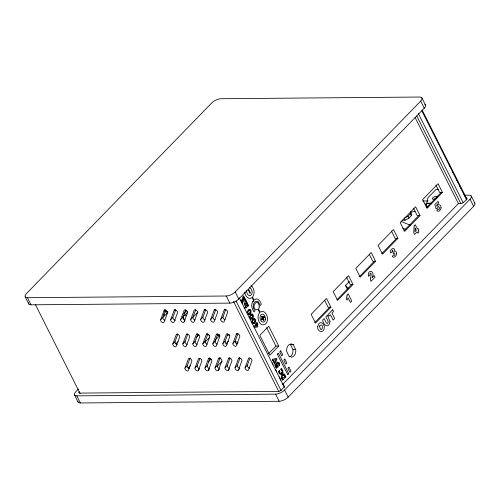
<?xml version="1.0" encoding="UTF-8"?>
<svg xmlns="http://www.w3.org/2000/svg" width="500" height="500" viewBox="0 0 500 500"><rect width="100%" height="100%" fill="white"/><g stroke="black" fill="none" stroke-linecap="round" stroke-linejoin="round"><path stroke-width="0.75" d="M279.225 370.694C280.512 370.269 278.7 374.344 281.169 373.512C282.856 372.663 282.494 370.025 280.863 369.419C281.669 367.019 284.325 372.65 282.244 373.663C280.613 376.1 278.131 372.769 278.775 371.163M281.431 376.488C282.206 381.181 282.875 380.688 285.206 377.094C286.775 377.781 284.9 374.069 283.837 373.856C282.156 373.706 281.2 375.887 281.475 377.319M250.494 311.475L250.188 310.469C248.85 310.138 247.181 312.387 248.144 313.538L249.331 313.206L250.494 311.475L250.281 312.1M252.812 316.075L252.506 315.069C251.163 314.744 249.494 316.988 250.463 318.137L251.644 317.812L252.812 316.075L252.594 316.7M255.125 320.675L254.819 319.675C253.475 319.344 251.812 321.594 252.775 322.744L253.956 322.413L255.125 320.675L254.906 321.306M411.35 215.706L410.4 213.819L410.5 211.806L411.45 213.688L411.35 215.706L408.981 218.144L405.125 220.194L402.062 220.219M253.869 326.413C255.512 326.406 255.387 322.987 256.488 323.719L256.725 322.75L257.25 322.987M247.956 304.513L247.431 304.269L247.406 305.025L246.325 306.131L245.738 305.85L247.512 303.625C246.631 301.2 246.494 304.062 245.512 304.519L244.881 304L246.706 302.025L246.2 301.069C245.419 301.544 243.025 304.225 245.044 305.4L245.375 306.6C246.231 308.863 246.631 307.362 247.794 305.794L248.3 306L248.306 305.206M246.506 303.181L246.744 302.575M279.669 364.913C278.863 367 279.113 362.794 277.769 363.125C275.356 364.888 280.675 366.631 276.388 368.131L275.119 365.125L275.6 365.006L276.531 366.812L277.169 366.156C274.431 363.231 279.488 359.806 279.669 364.913L279.538 364.144M249.469 317.5C251.375 309.05 256.913 318.819 250.2 319.019M251.781 322.106C253.369 314.175 259.288 322.444 252.806 323.75M243.781 296.206L243.156 296.144L241.4 301.019L242.375 302.906L242.9 302.606L242.519 301.631L245.219 300.681L245.631 301.025L245.769 300.15M426.881 207.65L426.2 206.294L426.75 203.519L430.462 203.487M244.213 303.956L244.325 303.438M272.444 359.431L276.544 358.25L276.913 358.988L274.956 364.169L273.906 362.337L274.294 361.938L274.656 362.438L275.95 359.425L273.538 360.213C274.306 362.375 271.856 360.238 272.581 359.113M244.306 297.244C244.825 298.769 243.406 297.312 243.444 298.131L244.381 300L244.806 299.856L244.719 298.875L245.244 299.113M254.375 327.425L257.475 327.031L257.919 326.569L256.869 324.487L257.638 324.888L257.769 324.019M261.769 316.381L262.387 318.069C260.512 318.769 261.613 321.156 262.762 318.812L263.8 320.106L263.275 318.281C265.15 317.581 264.056 315.2 262.9 317.538L261.975 316.169M256.637 322.887L256.613 323.269M247.194 312.381C249.569 305.1 254.106 313.694 248.175 314.544L249.444 314.212L250.3 313.375M276.637 363.2L276.444 364.738M164.1 310.538A2.112 1.238 44.2 0 1 166.244 310.519A2.112 1.238 44.2 0 1 167.469 312.95L164.037 322.119A2.112 1.238 44.2 0 1 161.894 322.137L161.469 321.781A2.112 1.238 44.2 0 1 160.669 319.7L164.1 310.538L164.994 309.625M165.688 309.956L162.887 317.413A2.112 1.238 44.2 0 0 163.694 319.494L164.112 319.85A2.112 1.238 44.2 0 0 165.019 320.288M174.125 310.45A2.112 1.238 44.2 0 1 176.269 310.431A2.112 1.238 44.2 0 1 177.488 312.869L174.056 322.031A2.112 1.238 44.2 0 1 171.912 322.05L171.494 321.694A2.112 1.238 44.2 0 1 170.688 319.619L174.125 310.45L175.012 309.538M170.688 319.619L172.913 317.331L175.706 309.875M180.706 319.531L184.144 310.369A2.112 1.238 44.2 0 1 186.287 310.35A2.112 1.238 44.2 0 1 187.512 312.781L184.075 321.944A2.112 1.238 44.2 0 1 181.931 321.962L181.513 321.613A2.112 1.238 44.2 0 1 180.706 319.531L182.931 317.244L185.631 310.044M176.262 334.719A2.112 1.238 44.2 0 1 178.406 334.7A2.112 1.238 44.2 0 1 179.631 337.131L176.194 346.3A2.112 1.238 44.2 0 1 174.05 346.312L173.631 345.962A2.112 1.238 44.2 0 1 172.831 343.881L176.262 334.719L177.15 333.8M172.831 343.881L175.05 341.594L177.719 334.487M190.725 319.444L194.163 310.281A2.112 1.238 44.2 0 1 196.306 310.262A2.112 1.238 44.2 0 1 197.531 312.694L194.094 321.863A2.112 1.238 44.2 0 1 191.95 321.881L191.531 321.525A2.112 1.238 44.2 0 1 190.725 319.444L197.975 312.019M186.281 334.631A2.112 1.238 44.2 0 1 188.425 334.613A2.112 1.238 44.2 0 1 189.65 337.044L186.219 346.213A2.112 1.238 44.2 0 1 184.075 346.231L183.65 345.875A2.112 1.238 44.2 0 1 182.85 343.794L186.281 334.631L187.175 333.719M195.681 309.869L192.95 317.156A2.112 1.238 44.2 0 0 193.756 319.237L194.175 319.594A2.112 1.238 44.2 0 0 195.075 320.031M182.85 343.794L185.069 341.506L187.65 334.637M204.181 310.194A2.112 1.238 44.2 0 1 206.325 310.175A2.112 1.238 44.2 0 1 207.55 312.613L204.112 321.775A2.112 1.238 44.2 0 1 201.969 321.794L201.55 321.438A2.112 1.238 44.2 0 1 200.75 319.363L204.181 310.194L205.075 309.281M196.306 334.544A2.112 1.238 44.2 0 1 198.45 334.525A2.112 1.238 44.2 0 1 199.669 336.962L196.238 346.125A2.112 1.238 44.2 0 1 194.094 346.144L193.675 345.788A2.112 1.238 44.2 0 1 192.869 343.713L196.306 334.544L197.194 333.631M200.75 319.363L202.969 317.075L205.769 309.606M184.988 368.062L188.425 358.894A2.112 1.238 44.2 0 1 190.569 358.875A2.112 1.238 44.2 0 1 191.794 361.312L188.356 370.475A2.112 1.238 44.2 0 1 186.213 370.494L185.794 370.138A2.112 1.238 44.2 0 1 184.988 368.062L187.213 365.775L190.119 358.019M192.869 343.713L195.094 341.425L197.669 334.55M214.206 310.113A2.112 1.238 44.2 0 1 216.344 310.094A2.112 1.238 44.2 0 1 217.569 312.525L214.137 321.688A2.112 1.238 44.2 0 1 211.994 321.706L211.569 321.356A2.112 1.238 44.2 0 1 210.769 319.275L214.206 310.113L215.094 309.194M206.325 334.462A2.112 1.238 44.2 0 1 208.469 334.444A2.112 1.238 44.2 0 1 209.694 336.875L206.256 346.044A2.112 1.238 44.2 0 1 204.112 346.056L203.694 345.706A2.112 1.238 44.2 0 1 202.887 343.625L206.325 334.462L207.213 333.544M210.769 319.275L212.987 316.988L215.569 310.113M195.012 367.975L198.444 358.812A2.112 1.238 44.2 0 1 200.588 358.794A2.112 1.238 44.2 0 1 201.812 361.225L198.375 370.394A2.112 1.238 44.2 0 1 196.231 370.412L195.812 370.056A2.112 1.238 44.2 0 1 195.012 367.975L197.231 365.688L199.806 358.812M202.887 343.625L205.113 341.337L207.688 334.462M224.225 310.025A2.112 1.238 44.2 0 1 226.369 310.006A2.112 1.238 44.2 0 1 227.587 312.438L224.156 321.606A2.112 1.238 44.2 0 1 222.013 321.625L221.594 321.269A2.112 1.238 44.2 0 1 220.787 319.188L224.225 310.025L225.113 309.113M212.906 343.537L216.344 334.375A2.112 1.238 44.2 0 1 218.487 334.356A2.112 1.238 44.2 0 1 219.713 336.794L216.275 345.956A2.112 1.238 44.2 0 1 214.131 345.975L213.713 345.619A2.112 1.238 44.2 0 1 212.906 343.537L215.131 341.25L217.706 334.381M220.787 319.188L223.012 316.9L225.806 309.438M209.288 369.394L208.4 370.306A2.112 1.238 44.2 0 1 206.256 370.325L205.831 369.969A2.112 1.238 44.2 0 1 205.031 367.887L208.463 358.725L209.356 357.812M205.031 367.887L207.25 365.606L209.831 358.731M208.4 370.306L211.831 361.144A2.112 1.238 44.2 0 0 210.606 358.706A2.112 1.238 44.2 0 0 208.463 358.725M222.931 343.456L226.363 334.288A2.112 1.238 44.2 0 1 228.506 334.269A2.112 1.238 44.2 0 1 229.731 336.706L226.294 345.869A2.112 1.238 44.2 0 1 224.15 345.887L223.731 345.531A2.112 1.238 44.2 0 1 222.931 343.456L225.15 341.169L227.725 334.294M219.306 369.306L218.419 370.219A2.112 1.238 44.2 0 1 216.275 370.238L215.856 369.888A2.112 1.238 44.2 0 1 215.05 367.806L218.487 358.638L219.375 357.725M215.05 367.806L217.275 365.519L220.281 357.5M218.419 370.219L221.85 361.056A2.112 1.238 44.2 0 0 220.631 358.619A2.112 1.238 44.2 0 0 218.487 358.638M236.381 334.206A2.112 1.238 44.2 0 1 238.525 334.188A2.112 1.238 44.2 0 1 239.75 336.619L236.319 345.788A2.112 1.238 44.2 0 1 234.175 345.8L233.75 345.45A2.112 1.238 44.2 0 1 232.95 343.369L236.381 334.206L237.275 333.288M229.325 369.219L228.438 370.138A2.112 1.238 44.2 0 1 226.294 370.156L225.875 369.8A2.112 1.238 44.2 0 1 225.069 367.719L228.506 358.556L229.394 357.638M232.95 343.369L235.169 341.081L237.969 333.625M225.069 367.719L227.294 365.431L229.869 358.556M228.438 370.138L231.875 360.969A2.112 1.238 44.2 0 0 230.65 358.537A2.112 1.238 44.2 0 0 228.506 358.556M239.344 369.137L238.456 370.05A2.112 1.238 44.2 0 1 236.312 370.069L235.894 369.712A2.112 1.238 44.2 0 1 235.087 367.631L238.525 358.469L239.412 357.556M235.087 367.631L237.312 365.35L239.887 358.475M238.456 370.05L241.894 360.887A2.112 1.238 44.2 0 0 240.669 358.45A2.112 1.238 44.2 0 0 238.525 358.469M245.113 367.55L248.544 358.381A2.112 1.238 44.2 0 1 250.688 358.369A2.112 1.238 44.2 0 1 251.912 360.8L248.475 369.963A2.112 1.238 44.2 0 1 246.331 369.981L245.912 369.631A2.112 1.238 44.2 0 1 245.113 367.55L247.331 365.262L249.906 358.387M282.238 372.15L281.169 373.512M244.431 297.719L244.044 298.119M244.581 299.194L244.969 298.794M245.756 300.944L245.894 300.625M248.431 305.681L248.05 306.081L247.794 305.794M263.931 319.8L263.556 320.188M273.75 360.863L273.363 361.262M275.075 365.306L275.462 364.906M285.85 376.981L285.462 377.381L285.206 377.094M277.931 366.544L278.038 365.85L277.494 365.325M282.4 375.644L282.087 376.869L282.725 378.481L284.819 376.325L283.7 374.781L282.4 375.644L283.163 374.869L282.619 374.769M277.675 354.05L277.475 354.575L287.694 374.525L288.581 373.4L278.556 353.462L277.675 354.05L278.144 353.569M279.688 371.394L279.556 370.519M261.525 318.956L261.581 319.875M244.788 291.95C244.725 295.456 248.487 300.419 252.094 297.562L253.656 300.669C250.325 303.663 251.644 308.719 254.025 311.869L255.131 310.738C251.55 308.087 253.094 300.081 257.987 301.312L260.231 305.487L261.331 304.35C260.763 301.212 257.188 296.525 254.125 300.181L252.562 297.081C255.162 293.65 254.312 288.188 251.094 285.438M264.137 317.394L264.081 316.481M252.738 301.712L253.656 300.669M78.45 389.025L75.256 392.356A6.994 2.888 -26.7 0 0 76.787 395.85L80.363 402.962L279.2 401.269A6.994 2.888 -26.7 0 0 288.163 397.156L473.631 206.319A6.994 2.888 -26.7 0 0 474.188 202.587M160.669 319.7L167.856 312.225M183.825 313.688L186.962 310.462M183.012 316.769L184.606 315.131L186.725 315.6M187.75 312.081L182.981 316.988L184.569 320.15M184.075 321.944L184.963 321.031M175.869 343.869L178.019 341.662M27.431 297.706L226.262 296.012A6.994 2.888 -26.7 0 0 235.225 291.906L420.694 101.062A6.994 2.888 -26.7 0 0 419.637 97.037L220.8 98.731A6.994 2.888 -26.7 0 0 211.838 102.844L26.369 293.681A6.994 2.888 -26.7 0 0 27.431 297.706L31.006 304.819L229.844 303.125A6.994 2.888 -26.7 0 0 238.244 299.55L424.269 108.175A6.994 2.888 -26.7 0 0 424.825 104.444M196.175 337.675L198.863 334.913M204.944 342.144L209.775 337.175M188.044 368.038L190.75 365.256M215.125 340.169L220 335.156L217.006 334.525M198.375 370.394L199.269 369.475M208.406 361.788L211.112 359M225.738 343.95L228.444 341.163M236.481 343.956L237.544 342.869M217.206 366.219L222.081 361.2M268.6 353.625L275.919 346.087L278.738 346.069L268.744 326.188L259.85 335.337L269.85 355.213L278.738 346.069M405.125 220.194L404.175 218.306L408.031 216.262L410.4 213.819M347.556 289.55L345.513 285.487L349.462 281.419M314.8 322.544L329.681 307.231M336.881 299.825L351.763 284.519M359.456 276.6L374.331 261.288M381.781 253.625L396.656 238.319M403.906 230.856L418.787 215.55M426.331 207.787L441.206 192.475M330.931 307.225L315.525 323.081L311.125 314.331L326.538 298.475L330.931 307.225L328.119 307.25L324.731 300.519M353.013 284.506L337.6 300.363L333.2 291.613L348.612 275.756L353.013 284.506L350.194 284.531L346.469 277.125M375.588 261.281L360.175 277.137L355.775 268.387L371.188 252.531L375.588 261.281L372.769 261.306L369.381 254.575M397.912 238.306L382.5 254.163L378.1 245.419L393.512 229.562L397.912 238.306L395.094 238.331L391.369 230.931M420.037 215.538L404.625 231.394L400.225 222.65L415.637 206.794L420.037 215.538L417.219 215.562L413.5 208.162M442.463 192.463L427.05 208.319L422.65 199.575L438.062 183.719L442.463 192.463L439.644 192.488L435.919 185.087M278.619 371.362L279.406 370.55M287.913 374.412L288.381 373.931M282.962 384.113L458.4 203.588L460.844 203.569A2.419 1 -26.7 0 0 463.756 202.231L466.669 199.231A2.419 1 -26.7 0 0 466.325 197.925M76.787 395.85L275.625 394.156A6.994 2.888 -26.7 0 0 284.025 390.575L470.05 199.206A6.994 2.888 -26.7 0 0 468.994 195.181L464.319 195.219M276.825 362.875L277.887 362.144M261.725 319.844L262.762 318.812L263.425 320.087M282 374.869L282.844 374.031M263.938 316.512L262.9 317.538L262.231 316.262M248.031 310.631L248.888 309.788L250.156 309.456M250.344 315.231L251.2 314.394L252.475 314.062M252.613 317.975L251.762 318.819L250.487 319.15M252.662 319.831L253.519 318.994L254.788 318.663M254.075 323.419L254.931 322.581M254.544 321.812L253.05 322.844M281.444 374.381L282.244 373.663M282.831 380.087L283.113 379.25M279.513 365.513L279.05 365.4L278.956 364.575M247.681 304.194L247.406 305.025M246.213 307.969L246.494 307.131M253.131 323.775L253.781 323.594M410.569 212.312L415.081 211.231M249.45 310.462L249.913 310.369M248.419 313.637L248.881 313.544M251.769 315.062L252.231 314.969M250.738 318.244L251.194 318.144M254.081 319.669L254.544 319.575M438.413 189.306L436.169 189.325L427.894 197.838L426.812 203.269L431.331 203.225M422.606 201.012L428.069 200.963M425.106 204.013L426.662 204M426.2 206.294L428.438 206.275M164.862 311.494L167.938 311.469M217.494 335.175L219.375 335.163M227.581 335.087L229.856 335.069M290.262 344.525L293.375 344.769L295.8 349.906A6.644 4.638 89.5 0 1 291.663 357.163L289 356.331L286.575 351.194A6.644 4.638 89.5 0 1 293.081 344.5L293.375 344.769M290.556 344.787L292.9 349.444L295.719 349.419M279.188 373.231L280 373.225L279.556 371.962M282.062 375.112L282.875 375.106M283.594 375.513L284.406 375.506M281.544 368.762L281.069 368.675L280.806 369.256L281.537 369.8M234.537 341.55L238.069 342.319M401.081 221.425L410.331 225.238M402.756 228.119L405.606 229.294M249.6 287.581C252.362 288.913 253.263 293.881 250.469 295.594C247.744 296.225 246.462 292.725 246.681 290.569M345.513 285.487L348.425 288.375M278.7 362.537L279.206 363.312M256.488 323.719L255.981 323.519L255.95 324.269M274.425 362.038L274.656 362.438M243.675 297.613L243.906 298.019M257.087 324.269L257.375 324.781M246.2 301.069L246.706 302.025M247.006 302.675L247.512 303.625M284.181 375.125L284.819 376.325M245.569 306.913L246.075 307.863M274.688 364.069L273.906 362.337M275.6 365.006L276.531 366.812M241.4 301.019L242.375 302.906M281.762 370.069L282.137 370.8M276.537 365.112L276.894 365.819M421.869 97.856L425.444 104.969M471.225 195.994L474.806 203.106M420.694 101.062L424.269 108.175M470.05 199.206L473.631 206.319M422.225 110.206L467.019 199.275M449.263 164.894L449.963 166.281M452.762 171.85L453.462 173.244M456.262 178.806L458.013 182.288M459.762 185.769L461.512 189.244M463.263 192.725L465.012 196.206M421.881 110.931L466.675 199.994M418.319 113.537L463.119 202.6M416.781 115.956L460.875 203.631M415.037 117.369L458.431 203.65M408.031 216.262L408.981 218.144M266.613 327.581L275.919 346.087M243.644 295.994L244.406 297.506M245.106 298.894L245.869 300.413M247.819 304.294L248.406 305.462M257.113 322.769L257.869 324.275M244.806 299.856L244.606 299.406M273.538 360.213L273.725 360.644M240.763 300.244L242.506 303.725M244.256 307.2L244.956 308.594M272.256 362.869L272.956 364.263M275.756 369.825L276.456 371.219M279.256 376.781L281.006 380.262M282.756 383.744L283.456 385.131M239.275 297.769L284.419 387.531M235.225 291.906L238.8 299.019M284.587 390.044L288.163 397.156M236.062 301.075L281.206 390.838M233.475 301.406L278.969 391.863M226.262 296.012L229.844 303.125M275.625 394.156L279.2 401.269M208.406 334.231L209.044 335.5M35.337 304.494L80.131 393.556M25.194 296.894L28.775 304.006M74.556 395.031L78.131 402.144M272.469 359.644L273.225 361.156M281.588 377.756L282.694 379.988M275.1 365.519L276.388 368.131M261.75 316.762L262.387 318.069M263.275 318.281L263.906 319.594M282.156 377.262L282.725 378.481M242.519 301.631L242.875 302.387M292.9 349.444L292.981 349.931A6.644 4.638 89.5 0 1 290.025 356.794M278.55 371.55L278.612 371.912M282.238 371.15L282.288 371.831M79.112 391.794A2.419 1 -26.7 0 0 79.456 393.106L278.294 391.413A2.419 1 -26.7 0 0 281.206 390.075L284.119 387.075A2.419 1 -26.7 0 0 283.775 385.769M80.363 402.962A6.994 2.888 -26.7 0 1 77.938 401.4M164.731 310.669A62.069 36.337 44.2 0 1 166.869 313.681M163.575 313.95A62.069 36.337 44.2 0 1 164.844 315.769M31.006 304.819A6.994 2.888 -26.7 0 1 28.644 302.825M435.494 198.494A2.537 1.05 -26.7 0 1 432.325 198.631A2.537 1.05 -26.7 0 1 435.731 196.325A2.537 1.05 -26.7 0 1 436.019 198.137M237.3 343.956A2.112 1.238 44.2 0 1 236.394 343.519L235.975 343.162A2.112 1.238 44.2 0 1 235.169 341.081M175.463 320.256A2.112 1.238 44.2 0 1 174.131 319.762L173.713 319.406A2.112 1.238 44.2 0 1 172.913 317.331M229.419 368.306A2.112 1.238 44.2 0 1 228.519 367.869L228.094 367.512A2.112 1.238 44.2 0 1 227.294 365.431M239.862 368.275A2.112 1.238 44.2 0 1 238.538 367.781L238.119 367.425A2.112 1.238 44.2 0 1 237.312 365.35M219.4 368.394A2.112 1.238 44.2 0 1 218.494 367.95L218.075 367.6A2.112 1.238 44.2 0 1 217.275 365.519M209.381 368.475A2.112 1.238 44.2 0 1 208.475 368.038L208.056 367.681A2.112 1.238 44.2 0 1 207.25 365.606M199.363 368.562A2.112 1.238 44.2 0 1 198.456 368.125L198.038 367.769A2.112 1.238 44.2 0 1 197.231 365.688M189.338 368.65A2.112 1.238 44.2 0 1 188.438 368.206L188.019 367.856A2.112 1.238 44.2 0 1 187.213 365.775M249.881 368.194A2.112 1.238 44.2 0 1 248.556 367.694L248.137 367.344A2.112 1.238 44.2 0 1 247.331 365.262M225.138 319.775A2.112 1.238 44.2 0 1 224.237 319.337L223.812 318.981A2.112 1.238 44.2 0 1 223.012 316.9M207.237 344.212A2.112 1.238 44.2 0 1 206.337 343.775L205.912 343.419A2.112 1.238 44.2 0 1 205.113 341.337M197.219 344.3A2.112 1.238 44.2 0 1 196.312 343.856L195.894 343.506A2.112 1.238 44.2 0 1 195.094 341.425M177.181 344.469A2.112 1.238 44.2 0 1 176.275 344.031L175.856 343.675A2.112 1.238 44.2 0 1 175.05 341.594M205.1 319.944A2.112 1.238 44.2 0 1 204.194 319.506L203.775 319.15A2.112 1.238 44.2 0 1 202.969 317.075M215.119 319.862A2.112 1.238 44.2 0 1 214.213 319.419L213.794 319.069A2.112 1.238 44.2 0 1 212.987 316.988M185.056 320.119A2.112 1.238 44.2 0 1 184.156 319.675L183.731 319.325A2.112 1.238 44.2 0 1 182.931 317.244M227.281 344.044A2.112 1.238 44.2 0 1 226.375 343.6L225.956 343.25A2.112 1.238 44.2 0 1 225.15 341.169M217.256 344.125A2.112 1.238 44.2 0 1 216.356 343.688L215.938 343.331A2.112 1.238 44.2 0 1 215.131 341.25M187.2 344.381A2.112 1.238 44.2 0 1 186.294 343.944L185.875 343.587A2.112 1.238 44.2 0 1 185.069 341.506M440.988 207.3C441.444 209.381 438.675 212.819 436.781 210.619L438.062 208.975L438.663 209.462L439.231 209.256L439.494 207.919L438.944 206.825L438.275 206.594L437.525 208.031L436.238 208.988L434.744 204.719L438.006 201.369L438.8 202.944L436.594 205.212L437.013 206.406C437.619 203.481 441.319 204.587 440.988 207.3M370.5 278.675L370.887 281.4L375.006 277.162L374.194 275.556L372.05 277.756C375.931 270.619 366.95 268.538 368.494 276.331L369.95 275.081L370.062 273.331L370.85 273.256L371.194 274.319L370.5 278.675M396.55 253.381C396.881 255.444 394.137 258.738 392.287 256.531L393.525 254.856L394.194 255.425L394.963 254.881L394.588 253.088L393.975 252.913L393.288 253.694C393.231 252.769 392.537 247.275 392.062 251.944L390.594 252.944C388.75 249.35 395.769 245.888 394.381 251.275C395.7 250.463 396.55 252.306 396.55 253.381M317.769 326.375C316.519 331.294 323.294 334.119 324.206 328.4C325.494 323.219 318.794 319.538 317.769 326.375M330.031 321.506C329.019 328.619 323.656 326.106 322.612 320.1L324.137 318.538L326.319 322.875L327.388 323.525C329.794 321.694 326.206 318.738 325.825 316.8L327.344 315.231L330.031 321.506M414.106 225.963L413.756 232.812L414.575 234.438L417.075 231.863L417.744 233.194L418.938 231.962L418.269 230.631L418.894 229.994L418.119 228.463L417.5 229.1L415.3 224.731L414.106 225.963M415.175 228.094L414.981 231.688L416.306 230.331L415.175 228.094M347.069 295.875L346.281 298.644L347.094 300.262L348.019 297.744L350.4 302.481L351.794 301.056L348.15 293.825L347.019 294.994L347.069 295.875M319.538 326.012C321.562 336.319 324.862 321.069 319.538 326.012M259.306 307.019L258.562 309.056L260.125 312.156C266.244 308.531 269.812 320.019 265.75 323.831C259.625 328.244 255.631 316.675 259.656 312.644L258.094 309.538C248.95 310.794 257.913 294.569 259.306 307.019M265.487 319.163L265.219 320.606L263.825 322.137C260.044 322.7 258.981 316.806 261.081 314.5L262.956 314.125L264 314.781L265.387 317.538L265.487 319.163M243.069 299L242.319 300.712L243.694 300.244L243.069 299M248.919 289.831L248.444 290.312L250.006 293.419L250.481 292.931L248.919 289.831M256.337 325.031L255.025 326.381L256.9 326.144L256.337 325.031M280.731 350.863L279.675 351.95L281.681 355.938L282.738 354.85L280.731 350.863M332.65 309.775L328.013 314.55L328.894 316.306L330.45 314.706L333.144 320.056L334.669 318.488L331.975 313.131L333.531 311.531L332.65 309.775M284.856 359.062L283.8 360.156L285.806 364.144L286.863 363.05L284.856 359.062M288.988 367.275L287.931 368.363L289.944 372.362L291 371.275L288.988 367.275"/></g></svg>
